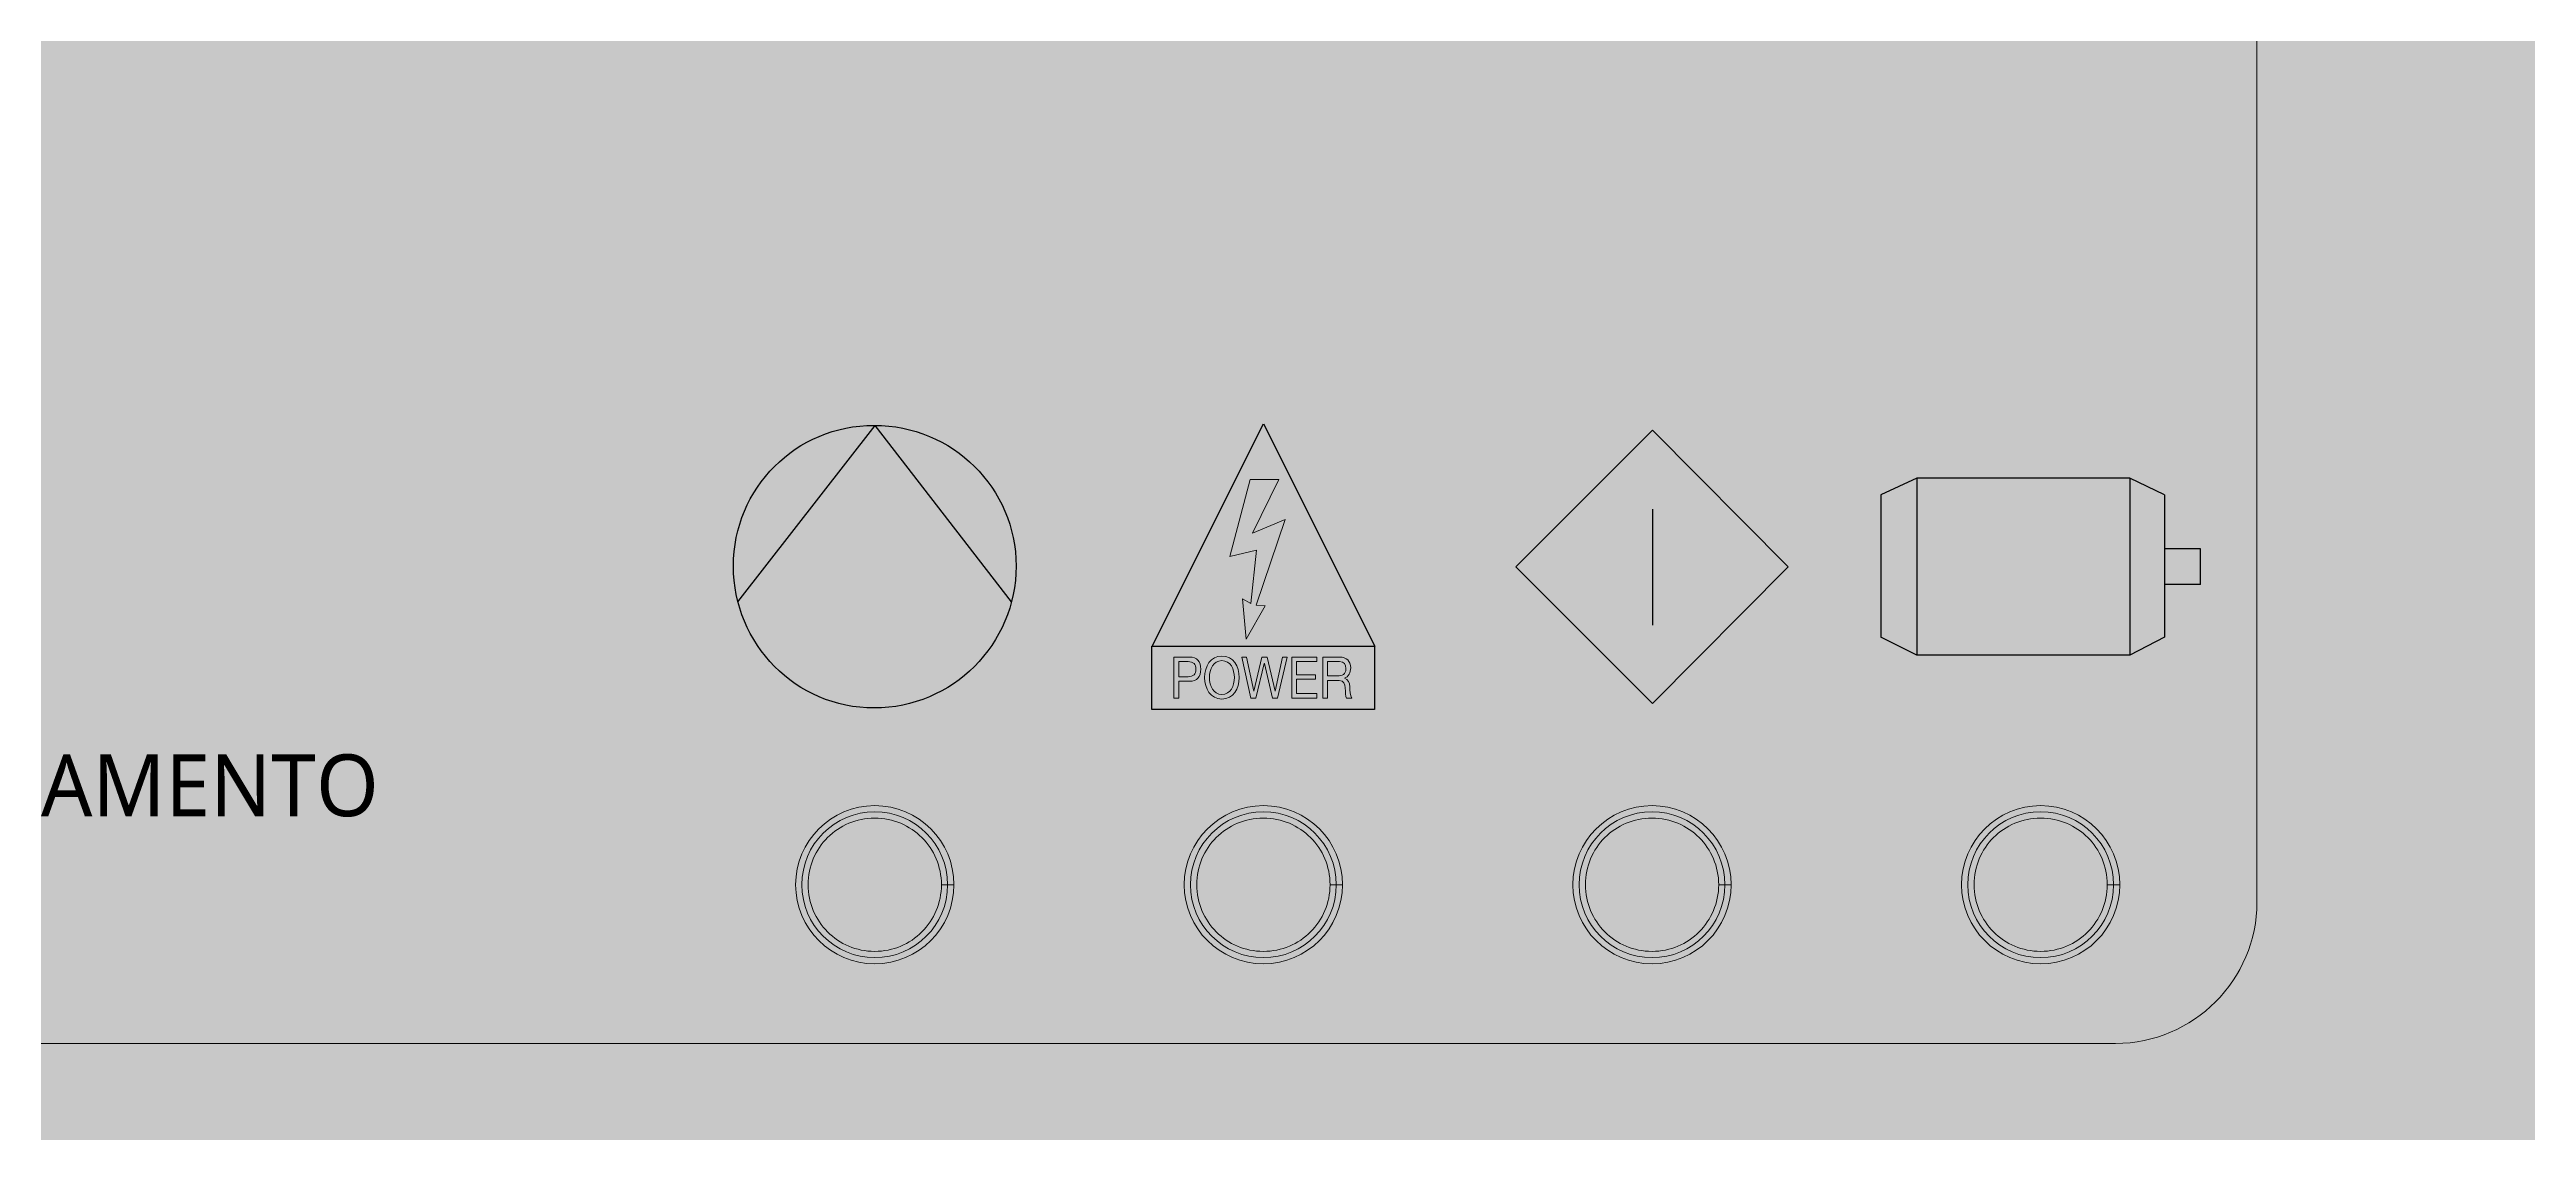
# Model space of a CAD drawing. Header units: millimetres. Extents: x -27 to 294, y 105 to 354.
# Drawn here: x 116.5 to 186.6, y 211.6 to 242.2 of the extents above; entities that cross this region are included whole.
import ezdxf

# ---------------------------------------------------------------- set-up
doc = ezdxf.new("R2010")
doc.units = ezdxf.units.MM
doc.header["$MEASUREMENT"] = 0
doc.layers.add('CEA-SMART REV3', color=7, linetype='Continuous', lineweight=0)

# ---------------------------------------------------------------- blocks, each defined once
blk = doc.blocks.new('Block_0')
at = {"layer": 'CEA-SMART REV3', "true_color": 0x1d1d1b, "transparency": 33554687}
h = blk.add_hatch(color=250, dxfattribs=at)
h.dxf.hatch_style = 2
edge = h.paths.add_edge_path()
edge.add_spline(control_points=[(141.901, 218.543), (141.901, 218.543), (141.725, 218.543), (141.725, 218.543), (141.725, 218.021), (141.514, 217.551), (141.172, 217.208), (140.83, 216.867), (140.36, 216.655), (139.838, 216.655), (139.317, 216.655), (138.846, 216.867), (138.504, 217.208), (138.162, 217.551), (137.951, 218.021), (137.951, 218.543), (137.951, 219.064), (138.162, 219.535), (138.504, 219.877), (138.846, 220.219), (139.317, 220.429), (139.838, 220.429), (140.36, 220.429), (140.83, 220.219), (141.172, 219.877), (141.514, 219.535), (141.725, 219.064), (141.725, 218.543), (141.725, 218.543), (141.901, 218.543), (141.901, 218.543), (141.901, 218.543), (142.078, 218.543), (142.078, 218.543), (142.078, 219.779), (141.075, 220.782), (139.838, 220.782), (138.601, 220.782), (137.599, 219.779), (137.599, 218.543), (137.599, 217.306), (138.601, 216.303), (139.838, 216.303), (141.075, 216.303), (142.078, 217.306), (142.078, 218.543), (142.078, 218.543), (141.901, 218.543), (141.901, 218.543), (141.901, 218.543), (141.901, 218.543), (141.901, 218.543)], knot_values=[0, 0, 0, 0, 1, 1, 1, 2, 2, 2, 3, 3, 3, 4, 4, 4, 5, 5, 5, 6, 6, 6, 7, 7, 7, 8, 8, 8, 9, 9, 9, 10, 10, 10, 11, 11, 11, 12, 12, 12, 13, 13, 13, 14, 14, 14, 15, 15, 15, 16, 16, 16, 17, 17, 17, 17], degree=3, periodic=0)
at = {"layer": 'CEA-SMART REV3', "true_color": 0x3abff0, "transparency": 33554687}
h = blk.add_hatch(color=133, dxfattribs=at)
h.dxf.hatch_style = 2
edge = h.paths.add_edge_path()
edge.add_spline(control_points=[(141.901, 218.543), (141.901, 217.403), (140.978, 216.479), (139.838, 216.479), (138.699, 216.479), (137.775, 217.403), (137.775, 218.543), (137.775, 219.682), (138.699, 220.606), (139.838, 220.606), (140.978, 220.606), (141.901, 219.682), (141.901, 218.543), (141.901, 218.543), (141.901, 218.543), (141.901, 218.543)], knot_values=[0, 0, 0, 0, 1, 1, 1, 2, 2, 2, 3, 3, 3, 4, 4, 4, 5, 5, 5, 5], degree=3, periodic=0)
at = {"layer": 'CEA-SMART REV3'}
for points, knots in [([(141.901, 218.543), (141.901, 218.543), (141.725, 218.543), (141.725, 218.543), (141.725, 218.021), (141.514, 217.551), (141.172, 217.208), (140.83, 216.867), (140.36, 216.655), (139.838, 216.655), (139.317, 216.655), (138.846, 216.867), (138.504, 217.208), (138.162, 217.551), (137.951, 218.021), (137.951, 218.543), (137.951, 219.064), (138.162, 219.535), (138.504, 219.877), (138.846, 220.219), (139.317, 220.429), (139.838, 220.429), (140.36, 220.429), (140.83, 220.219), (141.172, 219.877), (141.514, 219.535), (141.725, 219.064), (141.725, 218.543), (141.725, 218.543), (141.901, 218.543), (141.901, 218.543), (141.901, 218.543), (142.078, 218.543), (142.078, 218.543), (142.078, 219.779), (141.075, 220.782), (139.838, 220.782), (138.601, 220.782), (137.599, 219.779), (137.599, 218.543), (137.599, 217.306), (138.601, 216.303), (139.838, 216.303), (141.075, 216.303), (142.078, 217.306), (142.078, 218.543), (142.078, 218.543), (141.901, 218.543), (141.901, 218.543), (141.901, 218.543), (141.901, 218.543), (141.901, 218.543)], [0, 0, 0, 0, 1, 1, 1, 2, 2, 2, 3, 3, 3, 4, 4, 4, 5, 5, 5, 6, 6, 6, 7, 7, 7, 8, 8, 8, 9, 9, 9, 10, 10, 10, 11, 11, 11, 12, 12, 12, 13, 13, 13, 14, 14, 14, 15, 15, 15, 16, 16, 16, 17, 17, 17, 17]), ([(141.901, 218.543), (141.901, 217.403), (140.978, 216.479), (139.838, 216.479), (138.699, 216.479), (137.775, 217.403), (137.775, 218.543), (137.775, 219.682), (138.699, 220.606), (139.838, 220.606), (140.978, 220.606), (141.901, 219.682), (141.901, 218.543), (141.901, 218.543), (141.901, 218.543), (141.901, 218.543)], [0, 0, 0, 0, 1, 1, 1, 2, 2, 2, 3, 3, 3, 4, 4, 4, 5, 5, 5, 5])]:
    blk.add_open_spline(points, degree=3, knots=knots, dxfattribs=at)
blk = doc.blocks.new('Block_1')
at = {"layer": 'CEA-SMART REV3', "true_color": 0x1d1d1b, "transparency": 33554687}
h = blk.add_hatch(color=250, dxfattribs=at)
h.dxf.hatch_style = 2
edge = h.paths.add_edge_path()
edge.add_spline(control_points=[(152.901, 218.543), (152.901, 218.543), (152.725, 218.543), (152.725, 218.543), (152.725, 218.021), (152.514, 217.551), (152.173, 217.208), (151.83, 216.867), (151.36, 216.655), (150.838, 216.655), (150.317, 216.655), (149.846, 216.867), (149.504, 217.208), (149.162, 217.551), (148.951, 218.021), (148.951, 218.543), (148.951, 219.064), (149.162, 219.535), (149.504, 219.877), (149.846, 220.219), (150.317, 220.429), (150.838, 220.429), (151.36, 220.429), (151.83, 220.219), (152.173, 219.877), (152.514, 219.535), (152.725, 219.064), (152.725, 218.543), (152.725, 218.543), (152.901, 218.543), (152.901, 218.543), (152.901, 218.543), (153.078, 218.543), (153.078, 218.543), (153.078, 219.779), (152.075, 220.782), (150.838, 220.782), (149.601, 220.782), (148.598, 219.779), (148.598, 218.543), (148.598, 217.306), (149.601, 216.303), (150.838, 216.303), (152.075, 216.303), (153.078, 217.306), (153.078, 218.543), (153.078, 218.543), (152.901, 218.543), (152.901, 218.543), (152.901, 218.543), (152.901, 218.543), (152.901, 218.543)], knot_values=[0, 0, 0, 0, 1, 1, 1, 2, 2, 2, 3, 3, 3, 4, 4, 4, 5, 5, 5, 6, 6, 6, 7, 7, 7, 8, 8, 8, 9, 9, 9, 10, 10, 10, 11, 11, 11, 12, 12, 12, 13, 13, 13, 14, 14, 14, 15, 15, 15, 16, 16, 16, 17, 17, 17, 17], degree=3, periodic=0)
at = {"layer": 'CEA-SMART REV3', "true_color": 0x3abff0, "transparency": 33554687}
h = blk.add_hatch(color=133, dxfattribs=at)
h.dxf.hatch_style = 2
edge = h.paths.add_edge_path()
edge.add_spline(control_points=[(152.901, 218.543), (152.901, 217.403), (151.978, 216.479), (150.838, 216.479), (149.699, 216.479), (148.775, 217.403), (148.775, 218.543), (148.775, 219.682), (149.699, 220.606), (150.838, 220.606), (151.978, 220.606), (152.901, 219.682), (152.901, 218.543), (152.901, 218.543), (152.901, 218.543), (152.901, 218.543)], knot_values=[0, 0, 0, 0, 1, 1, 1, 2, 2, 2, 3, 3, 3, 4, 4, 4, 5, 5, 5, 5], degree=3, periodic=0)
at = {"layer": 'CEA-SMART REV3'}
for points, knots in [([(152.901, 218.543), (152.901, 218.543), (152.725, 218.543), (152.725, 218.543), (152.725, 218.021), (152.514, 217.551), (152.173, 217.208), (151.83, 216.867), (151.36, 216.655), (150.838, 216.655), (150.317, 216.655), (149.846, 216.867), (149.504, 217.208), (149.162, 217.551), (148.951, 218.021), (148.951, 218.543), (148.951, 219.064), (149.162, 219.535), (149.504, 219.877), (149.846, 220.219), (150.317, 220.429), (150.838, 220.429), (151.36, 220.429), (151.83, 220.219), (152.173, 219.877), (152.514, 219.535), (152.725, 219.064), (152.725, 218.543), (152.725, 218.543), (152.901, 218.543), (152.901, 218.543), (152.901, 218.543), (153.078, 218.543), (153.078, 218.543), (153.078, 219.779), (152.075, 220.782), (150.838, 220.782), (149.601, 220.782), (148.598, 219.779), (148.598, 218.543), (148.598, 217.306), (149.601, 216.303), (150.838, 216.303), (152.075, 216.303), (153.078, 217.306), (153.078, 218.543), (153.078, 218.543), (152.901, 218.543), (152.901, 218.543), (152.901, 218.543), (152.901, 218.543), (152.901, 218.543)], [0, 0, 0, 0, 1, 1, 1, 2, 2, 2, 3, 3, 3, 4, 4, 4, 5, 5, 5, 6, 6, 6, 7, 7, 7, 8, 8, 8, 9, 9, 9, 10, 10, 10, 11, 11, 11, 12, 12, 12, 13, 13, 13, 14, 14, 14, 15, 15, 15, 16, 16, 16, 17, 17, 17, 17]), ([(152.901, 218.543), (152.901, 217.403), (151.978, 216.479), (150.838, 216.479), (149.699, 216.479), (148.775, 217.403), (148.775, 218.543), (148.775, 219.682), (149.699, 220.606), (150.838, 220.606), (151.978, 220.606), (152.901, 219.682), (152.901, 218.543), (152.901, 218.543), (152.901, 218.543), (152.901, 218.543)], [0, 0, 0, 0, 1, 1, 1, 2, 2, 2, 3, 3, 3, 4, 4, 4, 5, 5, 5, 5])]:
    blk.add_open_spline(points, degree=3, knots=knots, dxfattribs=at)
blk = doc.blocks.new('Block_2')
at = {"layer": 'CEA-SMART REV3', "true_color": 0x1d1d1b, "transparency": 33554687}
h = blk.add_hatch(color=250, dxfattribs=at)
h.dxf.hatch_style = 2
edge = h.paths.add_edge_path()
edge.add_spline(control_points=[(163.9, 218.543), (163.9, 218.543), (163.724, 218.543), (163.724, 218.543), (163.724, 218.021), (163.513, 217.551), (163.172, 217.208), (162.83, 216.867), (162.359, 216.655), (161.837, 216.655), (161.316, 216.655), (160.845, 216.867), (160.503, 217.208), (160.161, 217.551), (159.95, 218.021), (159.95, 218.543), (159.95, 219.064), (160.161, 219.535), (160.503, 219.877), (160.845, 220.219), (161.316, 220.429), (161.837, 220.429), (162.359, 220.429), (162.83, 220.219), (163.172, 219.877), (163.513, 219.535), (163.724, 219.064), (163.724, 218.543), (163.724, 218.543), (163.9, 218.543), (163.9, 218.543), (163.9, 218.543), (164.077, 218.543), (164.077, 218.543), (164.077, 219.779), (163.074, 220.782), (161.837, 220.782), (160.6, 220.782), (159.598, 219.779), (159.598, 218.543), (159.598, 217.306), (160.6, 216.303), (161.837, 216.303), (163.074, 216.303), (164.077, 217.306), (164.077, 218.543), (164.077, 218.543), (163.9, 218.543), (163.9, 218.543), (163.9, 218.543), (163.9, 218.543), (163.9, 218.543)], knot_values=[0, 0, 0, 0, 1, 1, 1, 2, 2, 2, 3, 3, 3, 4, 4, 4, 5, 5, 5, 6, 6, 6, 7, 7, 7, 8, 8, 8, 9, 9, 9, 10, 10, 10, 11, 11, 11, 12, 12, 12, 13, 13, 13, 14, 14, 14, 15, 15, 15, 16, 16, 16, 17, 17, 17, 17], degree=3, periodic=0)
at = {"layer": 'CEA-SMART REV3', "true_color": 0x3abff0, "transparency": 33554687}
h = blk.add_hatch(color=133, dxfattribs=at)
h.dxf.hatch_style = 2
edge = h.paths.add_edge_path()
edge.add_spline(control_points=[(163.9, 218.543), (163.9, 217.403), (162.977, 216.479), (161.837, 216.479), (160.698, 216.479), (159.774, 217.403), (159.774, 218.543), (159.774, 219.682), (160.698, 220.606), (161.837, 220.606), (162.977, 220.606), (163.9, 219.682), (163.9, 218.543), (163.9, 218.543), (163.9, 218.543), (163.9, 218.543)], knot_values=[0, 0, 0, 0, 1, 1, 1, 2, 2, 2, 3, 3, 3, 4, 4, 4, 5, 5, 5, 5], degree=3, periodic=0)
at = {"layer": 'CEA-SMART REV3'}
for points, knots in [([(163.9, 218.543), (163.9, 218.543), (163.724, 218.543), (163.724, 218.543), (163.724, 218.021), (163.513, 217.551), (163.172, 217.208), (162.83, 216.867), (162.359, 216.655), (161.837, 216.655), (161.316, 216.655), (160.845, 216.867), (160.503, 217.208), (160.161, 217.551), (159.95, 218.021), (159.95, 218.543), (159.95, 219.064), (160.161, 219.535), (160.503, 219.877), (160.845, 220.219), (161.316, 220.429), (161.837, 220.429), (162.359, 220.429), (162.83, 220.219), (163.172, 219.877), (163.513, 219.535), (163.724, 219.064), (163.724, 218.543), (163.724, 218.543), (163.9, 218.543), (163.9, 218.543), (163.9, 218.543), (164.077, 218.543), (164.077, 218.543), (164.077, 219.779), (163.074, 220.782), (161.837, 220.782), (160.6, 220.782), (159.598, 219.779), (159.598, 218.543), (159.598, 217.306), (160.6, 216.303), (161.837, 216.303), (163.074, 216.303), (164.077, 217.306), (164.077, 218.543), (164.077, 218.543), (163.9, 218.543), (163.9, 218.543), (163.9, 218.543), (163.9, 218.543), (163.9, 218.543)], [0, 0, 0, 0, 1, 1, 1, 2, 2, 2, 3, 3, 3, 4, 4, 4, 5, 5, 5, 6, 6, 6, 7, 7, 7, 8, 8, 8, 9, 9, 9, 10, 10, 10, 11, 11, 11, 12, 12, 12, 13, 13, 13, 14, 14, 14, 15, 15, 15, 16, 16, 16, 17, 17, 17, 17]), ([(163.9, 218.543), (163.9, 217.403), (162.977, 216.479), (161.837, 216.479), (160.698, 216.479), (159.774, 217.403), (159.774, 218.543), (159.774, 219.682), (160.698, 220.606), (161.837, 220.606), (162.977, 220.606), (163.9, 219.682), (163.9, 218.543), (163.9, 218.543), (163.9, 218.543), (163.9, 218.543)], [0, 0, 0, 0, 1, 1, 1, 2, 2, 2, 3, 3, 3, 4, 4, 4, 5, 5, 5, 5])]:
    blk.add_open_spline(points, degree=3, knots=knots, dxfattribs=at)
blk = doc.blocks.new('Block_3')
at = {"layer": 'CEA-SMART REV3', "true_color": 0x1d1d1b, "transparency": 33554687}
h = blk.add_hatch(color=250, dxfattribs=at)
h.dxf.hatch_style = 2
edge = h.paths.add_edge_path()
edge.add_spline(control_points=[(174.901, 218.543), (174.901, 218.543), (174.724, 218.543), (174.724, 218.543), (174.724, 218.021), (174.513, 217.551), (174.172, 217.208), (173.829, 216.867), (173.359, 216.655), (172.837, 216.655), (172.316, 216.655), (171.845, 216.867), (171.503, 217.208), (171.161, 217.551), (170.951, 218.021), (170.951, 218.543), (170.951, 219.064), (171.161, 219.535), (171.503, 219.877), (171.845, 220.219), (172.316, 220.429), (172.837, 220.429), (173.359, 220.429), (173.829, 220.219), (174.172, 219.877), (174.513, 219.535), (174.724, 219.064), (174.724, 218.543), (174.724, 218.543), (174.901, 218.543), (174.901, 218.543), (174.901, 218.543), (175.077, 218.543), (175.077, 218.543), (175.077, 219.779), (174.075, 220.782), (172.837, 220.782), (171.6, 220.782), (170.598, 219.779), (170.598, 218.543), (170.598, 217.306), (171.6, 216.303), (172.837, 216.303), (174.075, 216.303), (175.077, 217.306), (175.077, 218.543), (175.077, 218.543), (174.901, 218.543), (174.901, 218.543), (174.901, 218.543), (174.901, 218.543), (174.901, 218.543)], knot_values=[0, 0, 0, 0, 1, 1, 1, 2, 2, 2, 3, 3, 3, 4, 4, 4, 5, 5, 5, 6, 6, 6, 7, 7, 7, 8, 8, 8, 9, 9, 9, 10, 10, 10, 11, 11, 11, 12, 12, 12, 13, 13, 13, 14, 14, 14, 15, 15, 15, 16, 16, 16, 17, 17, 17, 17], degree=3, periodic=0)
at = {"layer": 'CEA-SMART REV3', "true_color": 0x3abff0, "transparency": 33554687}
h = blk.add_hatch(color=133, dxfattribs=at)
h.dxf.hatch_style = 2
edge = h.paths.add_edge_path()
edge.add_spline(control_points=[(174.901, 218.543), (174.901, 217.403), (173.977, 216.479), (172.837, 216.479), (171.698, 216.479), (170.774, 217.403), (170.774, 218.543), (170.774, 219.682), (171.698, 220.606), (172.837, 220.606), (173.977, 220.606), (174.901, 219.682), (174.901, 218.543), (174.901, 218.543), (174.901, 218.543), (174.901, 218.543)], knot_values=[0, 0, 0, 0, 1, 1, 1, 2, 2, 2, 3, 3, 3, 4, 4, 4, 5, 5, 5, 5], degree=3, periodic=0)
at = {"layer": 'CEA-SMART REV3'}
for points, knots in [([(174.901, 218.543), (174.901, 218.543), (174.724, 218.543), (174.724, 218.543), (174.724, 218.021), (174.513, 217.551), (174.172, 217.208), (173.829, 216.867), (173.359, 216.655), (172.837, 216.655), (172.316, 216.655), (171.845, 216.867), (171.503, 217.208), (171.161, 217.551), (170.951, 218.021), (170.951, 218.543), (170.951, 219.064), (171.161, 219.535), (171.503, 219.877), (171.845, 220.219), (172.316, 220.429), (172.837, 220.429), (173.359, 220.429), (173.829, 220.219), (174.172, 219.877), (174.513, 219.535), (174.724, 219.064), (174.724, 218.543), (174.724, 218.543), (174.901, 218.543), (174.901, 218.543), (174.901, 218.543), (175.077, 218.543), (175.077, 218.543), (175.077, 219.779), (174.075, 220.782), (172.837, 220.782), (171.6, 220.782), (170.598, 219.779), (170.598, 218.543), (170.598, 217.306), (171.6, 216.303), (172.837, 216.303), (174.075, 216.303), (175.077, 217.306), (175.077, 218.543), (175.077, 218.543), (174.901, 218.543), (174.901, 218.543), (174.901, 218.543), (174.901, 218.543), (174.901, 218.543)], [0, 0, 0, 0, 1, 1, 1, 2, 2, 2, 3, 3, 3, 4, 4, 4, 5, 5, 5, 6, 6, 6, 7, 7, 7, 8, 8, 8, 9, 9, 9, 10, 10, 10, 11, 11, 11, 12, 12, 12, 13, 13, 13, 14, 14, 14, 15, 15, 15, 16, 16, 16, 17, 17, 17, 17]), ([(174.901, 218.543), (174.901, 217.403), (173.977, 216.479), (172.837, 216.479), (171.698, 216.479), (170.774, 217.403), (170.774, 218.543), (170.774, 219.682), (171.698, 220.606), (172.837, 220.606), (173.977, 220.606), (174.901, 219.682), (174.901, 218.543), (174.901, 218.543), (174.901, 218.543), (174.901, 218.543)], [0, 0, 0, 0, 1, 1, 1, 2, 2, 2, 3, 3, 3, 4, 4, 4, 5, 5, 5, 5])]:
    blk.add_open_spline(points, degree=3, knots=knots, dxfattribs=at)
blk = doc.blocks.new('Block_26')
at = {"layer": 'CEA-SMART REV3', "color": 9, "lineweight": 25, "true_color": 0xc8c8c8}
blk.add_line((147.718, 225.294), (153.923, 225.294), dxfattribs=at)
blk.add_lwpolyline([(147.692, 225.294), (150.842, 231.594), (153.992, 225.294)], dxfattribs=at)
blk = doc.blocks.new('Block_27')
at = {"layer": 'CEA-SMART REV3', "true_color": 0xc8c8c8, "transparency": 33554687}
h = blk.add_hatch(color=9, dxfattribs=at)
h.dxf.hatch_style = 2
edge = h.paths.add_edge_path()
edge.add_spline(control_points=[(148.44, 224.432), (148.44, 224.432), (148.706, 224.432), (148.706, 224.432), (148.859, 224.43), (148.929, 224.507), (148.929, 224.645), (148.929, 224.783), (148.859, 224.858), (148.706, 224.858), (148.706, 224.858), (148.44, 224.858), (148.44, 224.858), (148.44, 224.858), (148.44, 224.432), (148.44, 224.432)], knot_values=[0, 0, 0, 0, 1, 1, 1, 2, 2, 2, 3, 3, 3, 4, 4, 4, 5, 5, 5, 5], degree=3, periodic=0)
edge = h.paths.add_edge_path()
edge.add_spline(control_points=[(148.305, 224.988), (148.305, 224.988), (148.752, 224.988), (148.752, 224.988), (148.955, 224.988), (149.065, 224.86), (149.065, 224.645), (149.065, 224.43), (148.955, 224.3), (148.752, 224.301), (148.752, 224.301), (148.44, 224.301), (148.44, 224.301), (148.44, 224.301), (148.44, 223.826), (148.44, 223.826), (148.44, 223.826), (148.305, 223.826), (148.305, 223.826), (148.305, 223.826), (148.305, 224.988), (148.305, 224.988)], knot_values=[0, 0, 0, 0, 1, 1, 1, 2, 2, 2, 3, 3, 3, 4, 4, 4, 5, 5, 5, 6, 6, 6, 7, 7, 7, 7], degree=3, periodic=0)
h = blk.add_hatch(color=9, dxfattribs=at)
h.dxf.hatch_style = 2
edge = h.paths.add_edge_path()
edge.add_spline(control_points=[(149.663, 223.929), (149.912, 223.929), (150.016, 224.173), (150.016, 224.407), (150.016, 224.642), (149.912, 224.886), (149.663, 224.886), (149.415, 224.886), (149.31, 224.642), (149.31, 224.407), (149.31, 224.173), (149.415, 223.929), (149.663, 223.929)], knot_values=[0, 0, 0, 0, 1, 1, 1, 2, 2, 2, 3, 3, 3, 4, 4, 4, 4], degree=3, periodic=0)
edge = h.paths.add_edge_path()
edge.add_spline(control_points=[(149.663, 225.016), (149.988, 225.016), (150.152, 224.723), (150.152, 224.407), (150.152, 224.091), (149.988, 223.798), (149.663, 223.798), (149.339, 223.798), (149.175, 224.091), (149.175, 224.407), (149.175, 224.723), (149.339, 225.016), (149.663, 225.016)], knot_values=[0, 0, 0, 0, 1, 1, 1, 2, 2, 2, 3, 3, 3, 4, 4, 4, 4], degree=3, periodic=0)
h = blk.add_hatch(color=9, dxfattribs=at)
h.dxf.hatch_style = 2
edge = h.paths.add_edge_path()
edge.add_spline(control_points=[(151.241, 223.826), (151.241, 223.826), (151.099, 223.826), (151.099, 223.826), (151.099, 223.826), (150.866, 224.803), (150.866, 224.803), (150.866, 224.803), (150.863, 224.803), (150.863, 224.803), (150.863, 224.803), (150.627, 223.826), (150.627, 223.826), (150.627, 223.826), (150.486, 223.826), (150.486, 223.826), (150.486, 223.826), (150.224, 224.988), (150.224, 224.988), (150.224, 224.988), (150.363, 224.988), (150.363, 224.988), (150.363, 224.988), (150.563, 224.021), (150.563, 224.021), (150.563, 224.021), (150.566, 224.021), (150.566, 224.021), (150.566, 224.021), (150.795, 224.988), (150.795, 224.988), (150.795, 224.988), (150.942, 224.988), (150.942, 224.988), (150.942, 224.988), (151.168, 224.021), (151.168, 224.021), (151.168, 224.021), (151.171, 224.021), (151.171, 224.021), (151.171, 224.021), (151.378, 224.988), (151.378, 224.988), (151.378, 224.988), (151.514, 224.988), (151.514, 224.988), (151.514, 224.988), (151.241, 223.826), (151.241, 223.826)], knot_values=[0, 0, 0, 0, 1, 1, 1, 2, 2, 2, 3, 3, 3, 4, 4, 4, 5, 5, 5, 6, 6, 6, 7, 7, 7, 8, 8, 8, 9, 9, 9, 10, 10, 10, 11, 11, 11, 12, 12, 12, 13, 13, 13, 14, 14, 14, 15, 15, 15, 16, 16, 16, 16], degree=3, periodic=0)
h = blk.add_hatch(color=9, dxfattribs=at)
h.dxf.hatch_style = 2
edge = h.paths.add_edge_path()
edge.add_spline(control_points=[(151.644, 224.988), (151.644, 224.988), (152.348, 224.988), (152.348, 224.988), (152.348, 224.988), (152.348, 224.858), (152.348, 224.858), (152.348, 224.858), (151.779, 224.858), (151.779, 224.858), (151.779, 224.858), (151.779, 224.489), (151.779, 224.489), (151.779, 224.489), (152.309, 224.489), (152.309, 224.489), (152.309, 224.489), (152.309, 224.358), (152.309, 224.358), (152.309, 224.358), (151.779, 224.358), (151.779, 224.358), (151.779, 224.358), (151.779, 223.956), (151.779, 223.956), (151.779, 223.956), (152.352, 223.956), (152.352, 223.956), (152.352, 223.956), (152.352, 223.826), (152.352, 223.826), (152.352, 223.826), (151.644, 223.826), (151.644, 223.826), (151.644, 223.826), (151.644, 224.988), (151.644, 224.988)], knot_values=[0, 0, 0, 0, 1, 1, 1, 2, 2, 2, 3, 3, 3, 4, 4, 4, 5, 5, 5, 6, 6, 6, 7, 7, 7, 8, 8, 8, 9, 9, 9, 10, 10, 10, 11, 11, 11, 12, 12, 12, 12], degree=3, periodic=0)
h = blk.add_hatch(color=9, dxfattribs=at)
h.dxf.hatch_style = 2
edge = h.paths.add_edge_path()
edge.add_spline(control_points=[(152.936, 224.453), (153.063, 224.453), (153.172, 224.49), (153.172, 224.66), (153.172, 224.774), (153.118, 224.858), (152.99, 224.858), (152.99, 224.858), (152.653, 224.858), (152.653, 224.858), (152.653, 224.858), (152.653, 224.453), (152.653, 224.453), (152.653, 224.453), (152.936, 224.453), (152.936, 224.453)], knot_values=[0, 0, 0, 0, 1, 1, 1, 2, 2, 2, 3, 3, 3, 4, 4, 4, 5, 5, 5, 5], degree=3, periodic=0)
edge = h.paths.add_edge_path()
edge.add_spline(control_points=[(152.518, 224.988), (152.518, 224.988), (152.998, 224.988), (152.998, 224.988), (153.189, 224.988), (153.308, 224.87), (153.308, 224.684), (153.308, 224.544), (153.253, 224.428), (153.131, 224.389), (153.131, 224.389), (153.131, 224.386), (153.131, 224.386), (153.249, 224.36), (153.273, 224.261), (153.283, 224.147), (153.292, 224.033), (153.286, 223.906), (153.344, 223.826), (153.344, 223.826), (153.192, 223.826), (153.192, 223.826), (153.153, 223.873), (153.175, 223.999), (153.155, 224.113), (153.14, 224.227), (153.116, 224.323), (152.985, 224.323), (152.985, 224.323), (152.653, 224.323), (152.653, 224.323), (152.653, 224.323), (152.653, 223.826), (152.653, 223.826), (152.653, 223.826), (152.518, 223.826), (152.518, 223.826), (152.518, 223.826), (152.518, 224.988), (152.518, 224.988)], knot_values=[0, 0, 0, 0, 1, 1, 1, 2, 2, 2, 3, 3, 3, 4, 4, 4, 5, 5, 5, 6, 6, 6, 7, 7, 7, 8, 8, 8, 9, 9, 9, 10, 10, 10, 11, 11, 11, 12, 12, 12, 13, 13, 13, 13], degree=3, periodic=0)
at = {"layer": 'CEA-SMART REV3'}
for points, knots in [([(148.305, 224.988), (148.305, 224.988), (148.752, 224.988), (148.752, 224.988), (148.955, 224.988), (149.065, 224.86), (149.065, 224.645), (149.065, 224.43), (148.955, 224.3), (148.752, 224.301), (148.752, 224.301), (148.44, 224.301), (148.44, 224.301), (148.44, 224.301), (148.44, 223.826), (148.44, 223.826), (148.44, 223.826), (148.305, 223.826), (148.305, 223.826), (148.305, 223.826), (148.305, 224.988), (148.305, 224.988)], [0, 0, 0, 0, 1, 1, 1, 2, 2, 2, 3, 3, 3, 4, 4, 4, 5, 5, 5, 6, 6, 6, 7, 7, 7, 7]), ([(148.44, 224.432), (148.44, 224.432), (148.706, 224.432), (148.706, 224.432), (148.859, 224.43), (148.929, 224.507), (148.929, 224.645), (148.929, 224.783), (148.859, 224.858), (148.706, 224.858), (148.706, 224.858), (148.44, 224.858), (148.44, 224.858), (148.44, 224.858), (148.44, 224.432), (148.44, 224.432)], [0, 0, 0, 0, 1, 1, 1, 2, 2, 2, 3, 3, 3, 4, 4, 4, 5, 5, 5, 5]), ([(149.663, 225.016), (149.988, 225.016), (150.152, 224.723), (150.152, 224.407), (150.152, 224.091), (149.988, 223.798), (149.663, 223.798), (149.339, 223.798), (149.175, 224.091), (149.175, 224.407), (149.175, 224.723), (149.339, 225.016), (149.663, 225.016)], [0, 0, 0, 0, 1, 1, 1, 2, 2, 2, 3, 3, 3, 4, 4, 4, 4]), ([(149.663, 223.929), (149.912, 223.929), (150.016, 224.173), (150.016, 224.407), (150.016, 224.642), (149.912, 224.886), (149.663, 224.886), (149.415, 224.886), (149.31, 224.642), (149.31, 224.407), (149.31, 224.173), (149.415, 223.929), (149.663, 223.929)], [0, 0, 0, 0, 1, 1, 1, 2, 2, 2, 3, 3, 3, 4, 4, 4, 4]), ([(151.241, 223.826), (151.241, 223.826), (151.099, 223.826), (151.099, 223.826), (151.099, 223.826), (150.866, 224.803), (150.866, 224.803), (150.866, 224.803), (150.863, 224.803), (150.863, 224.803), (150.863, 224.803), (150.627, 223.826), (150.627, 223.826), (150.627, 223.826), (150.486, 223.826), (150.486, 223.826), (150.486, 223.826), (150.224, 224.988), (150.224, 224.988), (150.224, 224.988), (150.363, 224.988), (150.363, 224.988), (150.363, 224.988), (150.563, 224.021), (150.563, 224.021), (150.563, 224.021), (150.566, 224.021), (150.566, 224.021), (150.566, 224.021), (150.795, 224.988), (150.795, 224.988), (150.795, 224.988), (150.942, 224.988), (150.942, 224.988), (150.942, 224.988), (151.168, 224.021), (151.168, 224.021), (151.168, 224.021), (151.171, 224.021), (151.171, 224.021), (151.171, 224.021), (151.378, 224.988), (151.378, 224.988), (151.378, 224.988), (151.514, 224.988), (151.514, 224.988), (151.514, 224.988), (151.241, 223.826), (151.241, 223.826)], [0, 0, 0, 0, 1, 1, 1, 2, 2, 2, 3, 3, 3, 4, 4, 4, 5, 5, 5, 6, 6, 6, 7, 7, 7, 8, 8, 8, 9, 9, 9, 10, 10, 10, 11, 11, 11, 12, 12, 12, 13, 13, 13, 14, 14, 14, 15, 15, 15, 16, 16, 16, 16]), ([(151.644, 224.988), (151.644, 224.988), (152.348, 224.988), (152.348, 224.988), (152.348, 224.988), (152.348, 224.858), (152.348, 224.858), (152.348, 224.858), (151.779, 224.858), (151.779, 224.858), (151.779, 224.858), (151.779, 224.489), (151.779, 224.489), (151.779, 224.489), (152.309, 224.489), (152.309, 224.489), (152.309, 224.489), (152.309, 224.358), (152.309, 224.358), (152.309, 224.358), (151.779, 224.358), (151.779, 224.358), (151.779, 224.358), (151.779, 223.956), (151.779, 223.956), (151.779, 223.956), (152.352, 223.956), (152.352, 223.956), (152.352, 223.956), (152.352, 223.826), (152.352, 223.826), (152.352, 223.826), (151.644, 223.826), (151.644, 223.826), (151.644, 223.826), (151.644, 224.988), (151.644, 224.988)], [0, 0, 0, 0, 1, 1, 1, 2, 2, 2, 3, 3, 3, 4, 4, 4, 5, 5, 5, 6, 6, 6, 7, 7, 7, 8, 8, 8, 9, 9, 9, 10, 10, 10, 11, 11, 11, 12, 12, 12, 12]), ([(152.518, 224.988), (152.518, 224.988), (152.998, 224.988), (152.998, 224.988), (153.189, 224.988), (153.308, 224.87), (153.308, 224.684), (153.308, 224.544), (153.253, 224.428), (153.131, 224.389), (153.131, 224.389), (153.131, 224.386), (153.131, 224.386), (153.249, 224.36), (153.273, 224.261), (153.283, 224.147), (153.292, 224.033), (153.286, 223.906), (153.344, 223.826), (153.344, 223.826), (153.192, 223.826), (153.192, 223.826), (153.153, 223.873), (153.175, 223.999), (153.155, 224.113), (153.14, 224.227), (153.116, 224.323), (152.985, 224.323), (152.985, 224.323), (152.653, 224.323), (152.653, 224.323), (152.653, 224.323), (152.653, 223.826), (152.653, 223.826), (152.653, 223.826), (152.518, 223.826), (152.518, 223.826), (152.518, 223.826), (152.518, 224.988), (152.518, 224.988)], [0, 0, 0, 0, 1, 1, 1, 2, 2, 2, 3, 3, 3, 4, 4, 4, 5, 5, 5, 6, 6, 6, 7, 7, 7, 8, 8, 8, 9, 9, 9, 10, 10, 10, 11, 11, 11, 12, 12, 12, 13, 13, 13, 13]), ([(152.936, 224.453), (153.063, 224.453), (153.172, 224.49), (153.172, 224.66), (153.172, 224.774), (153.118, 224.858), (152.99, 224.858), (152.99, 224.858), (152.653, 224.858), (152.653, 224.858), (152.653, 224.858), (152.653, 224.453), (152.653, 224.453), (152.653, 224.453), (152.936, 224.453), (152.936, 224.453)], [0, 0, 0, 0, 1, 1, 1, 2, 2, 2, 3, 3, 3, 4, 4, 4, 5, 5, 5, 5])]:
    blk.add_open_spline(points, degree=3, knots=knots, dxfattribs=at)
blk = doc.blocks.new('Block_25')
at = {"layer": 'CEA-SMART REV3', "true_color": 0xc8c8c8, "transparency": 33554687}
h = blk.add_hatch(color=9, dxfattribs=at)
h.dxf.hatch_style = 2
h.paths.add_polyline_path([(151.458, 228.881), (150.526, 228.492), (151.276, 230.017), (150.463, 230.017), (149.889, 227.832), (150.64, 228.013), (150.484, 226.505), (150.243, 226.635), (150.347, 225.496), (150.89, 226.437), (150.634, 226.459)])
at = {"layer": 'CEA-SMART REV3'}
blk.add_lwpolyline([(151.458, 228.881), (150.526, 228.492), (151.276, 230.017), (150.463, 230.017), (149.889, 227.832), (150.64, 228.013), (150.484, 226.505), (150.243, 226.635), (150.347, 225.496), (150.89, 226.437), (150.634, 226.459)], close=True, dxfattribs=at)
at = {"layer": 'CEA-SMART REV3', "color": 9, "lineweight": 25, "true_color": 0xc8c8c8}
blk.add_lwpolyline([(153.985, 223.499), (147.685, 223.499), (147.685, 225.299), (153.985, 225.299)], close=True, dxfattribs=at)
at = {"layer": 'CEA-SMART REV3'}
for name in ['Block_26', 'Block_27']:
    blk.add_blockref(name, (0, 0), dxfattribs=at)
blk = doc.blocks.new('Block_28')
at = {"layer": 'CEA-SMART REV3', "color": 9, "lineweight": 30, "true_color": 0xc8c8c8}
for p, q in [((157.986, 227.546), (161.854, 231.415)), ((165.689, 227.546), (161.854, 231.415)), ((161.854, 229.17), (161.854, 225.888)), ((161.854, 223.677), (157.986, 227.546)), ((161.854, 223.677), (165.689, 227.546))]:
    blk.add_line(p, q, dxfattribs=at)
blk = doc.blocks.new('Block_29')
at = {"layer": 'CEA-SMART REV3', "color": 9, "lineweight": 30, "true_color": 0xc8c8c8}
for p, q in [((169.33, 230.054), (168.315, 229.578)), ((169.33, 230.054), (169.33, 225.039)), ((175.361, 230.054), (169.33, 230.054)), ((176.344, 229.578), (175.361, 230.054)), ((175.361, 230.054), (175.361, 225.039)), ((168.315, 229.578), (168.315, 225.547)), ((176.344, 229.578), (176.344, 225.547)), ((177.36, 228.054), (176.344, 228.054)), ((177.36, 227.039), (177.36, 228.054)), ((177.36, 227.039), (176.344, 227.039)), ((169.33, 225.039), (168.315, 225.547)), ((175.361, 225.039), (169.33, 225.039)), ((176.344, 225.547), (175.361, 225.039))]:
    blk.add_line(p, q, dxfattribs=at)

msp = doc.modelspace()

# ---------------------------------------------------------------- hatches: boundary and pattern name
at = {"layer": 'CEA-SMART REV3', "true_color": 0x1d252c, "transparency": 33554687}
h = msp.add_hatch(color=250, dxfattribs=at)
h.dxf.hatch_style = 2
edge = h.paths.add_edge_path()
edge.add_spline(control_points=[(235.837, 150.907), (235.837, 150.907), (32.837, 150.907), (32.837, 150.907), (30.075, 150.907), (27.837, 153.146), (27.837, 155.907), (27.837, 155.907), (27.837, 297.107), (27.837, 297.107), (27.837, 299.869), (30.075, 302.107), (32.837, 302.107), (32.837, 302.107), (235.837, 302.107), (235.837, 302.107), (238.598, 302.107), (240.837, 299.869), (240.837, 297.107), (240.837, 297.107), (240.837, 155.907), (240.837, 155.907), (240.837, 153.146), (238.598, 150.907), (235.837, 150.907)], knot_values=[0, 0, 0, 0, 1, 1, 1, 2, 2, 2, 3, 3, 3, 4, 4, 4, 5, 5, 5, 6, 6, 6, 7, 7, 7, 8, 8, 8, 8], degree=3, periodic=0)
at = {"layer": 'CEA-SMART REV3', "true_color": 0x000000, "transparency": 33554687}
h = msp.add_hatch(color=18, dxfattribs=at)
h.dxf.hatch_style = 2
edge = h.paths.add_edge_path()
edge.add_spline(control_points=[(174.96, 214.05), (174.96, 214.05), (94.295, 214.05), (94.295, 214.05), (92.086, 214.05), (90.295, 215.841), (90.295, 218.05), (90.295, 218.05), (90.295, 288.837), (90.295, 288.837), (90.295, 291.036), (92.095, 292.836), (94.295, 292.836), (94.295, 292.836), (174.96, 292.836), (174.96, 292.836), (177.169, 292.836), (178.96, 291.045), (178.96, 288.837), (178.96, 288.837), (178.96, 218.05), (178.96, 218.05), (178.96, 215.85), (177.16, 214.05), (174.96, 214.05), (174.96, 214.05), (174.96, 214.05), (174.96, 214.05)], knot_values=[0, 0, 0, 0, 1, 1, 1, 2, 2, 2, 3, 3, 3, 4, 4, 4, 5, 5, 5, 6, 6, 6, 7, 7, 7, 8, 8, 8, 9, 9, 9, 9], degree=3, periodic=0)

# ---------------------------------------------------------------- linework, layer by layer
at = {"layer": 'CEA-SMART REV3'}
for points, knots in [([(235.837, 150.907), (235.837, 150.907), (32.837, 150.907), (32.837, 150.907), (30.075, 150.907), (27.837, 153.146), (27.837, 155.907), (27.837, 155.907), (27.837, 297.107), (27.837, 297.107), (27.837, 299.869), (30.075, 302.107), (32.837, 302.107), (32.837, 302.107), (235.837, 302.107), (235.837, 302.107), (238.598, 302.107), (240.837, 299.869), (240.837, 297.107), (240.837, 297.107), (240.837, 155.907), (240.837, 155.907), (240.837, 153.146), (238.598, 150.907), (235.837, 150.907)], [0, 0, 0, 0, 1, 1, 1, 2, 2, 2, 3, 3, 3, 4, 4, 4, 5, 5, 5, 6, 6, 6, 7, 7, 7, 8, 8, 8, 8]), ([(174.96, 214.05), (174.96, 214.05), (94.295, 214.05), (94.295, 214.05), (92.086, 214.05), (90.295, 215.841), (90.295, 218.05), (90.295, 218.05), (90.295, 288.837), (90.295, 288.837), (90.295, 291.036), (92.095, 292.836), (94.295, 292.836), (94.295, 292.836), (174.96, 292.836), (174.96, 292.836), (177.169, 292.836), (178.96, 291.045), (178.96, 288.837), (178.96, 288.837), (178.96, 218.05), (178.96, 218.05), (178.96, 215.85), (177.16, 214.05), (174.96, 214.05), (174.96, 214.05), (174.96, 214.05), (174.96, 214.05)], [0, 0, 0, 0, 1, 1, 1, 2, 2, 2, 3, 3, 3, 4, 4, 4, 5, 5, 5, 6, 6, 6, 7, 7, 7, 8, 8, 8, 9, 9, 9, 9])]:
    msp.add_open_spline(points, degree=3, knots=knots, dxfattribs=at)
at = {"layer": 'CEA-SMART REV3', "color": 9, "lineweight": 30, "true_color": 0xc8c8c8}
msp.add_open_spline([(143.838, 227.562), (143.838, 229.776), (142.036, 231.546), (139.822, 231.546), (137.609, 231.546), (135.838, 229.776), (135.838, 227.562), (135.838, 225.349), (137.609, 223.546), (139.822, 223.546), (142.036, 223.546), (143.838, 225.349), (143.838, 227.562)], degree=3, knots=[0, 0, 0, 0, 1, 1, 1, 2, 2, 2, 3, 3, 3, 4, 4, 4, 4], dxfattribs=at)
for points in [[(135.965, 226.55), (135.965, 226.55), (139.854, 231.546), (139.854, 231.546)], [(143.712, 226.55), (143.712, 226.55), (139.854, 231.546), (139.854, 231.546)]]:
    msp.add_open_spline(points, degree=3, dxfattribs=at)

# ---------------------------------------------------------------- block references
at = {"layer": 'CEA-SMART REV3'}
for name in ['Block_25', 'Block_28', 'Block_29', 'Block_0', 'Block_1', 'Block_2', 'Block_3']:
    msp.add_blockref(name, (0, 0), dxfattribs=at)

# ---------------------------------------------------------------- texts
at = {"layer": 'CEA-SMART REV3', "insert": (99.497, 220.457), "char_height": 0.2, "attachment_point": 7}
msp.add_mtext('\\C9;\\c13158600;\\FRoboto Regular|b0|i0|c1;\\H1.748367;\\W1.000000;MANCATO AVVIAMENTO', dxfattribs=at)

doc.saveas('drawing.dxf')
